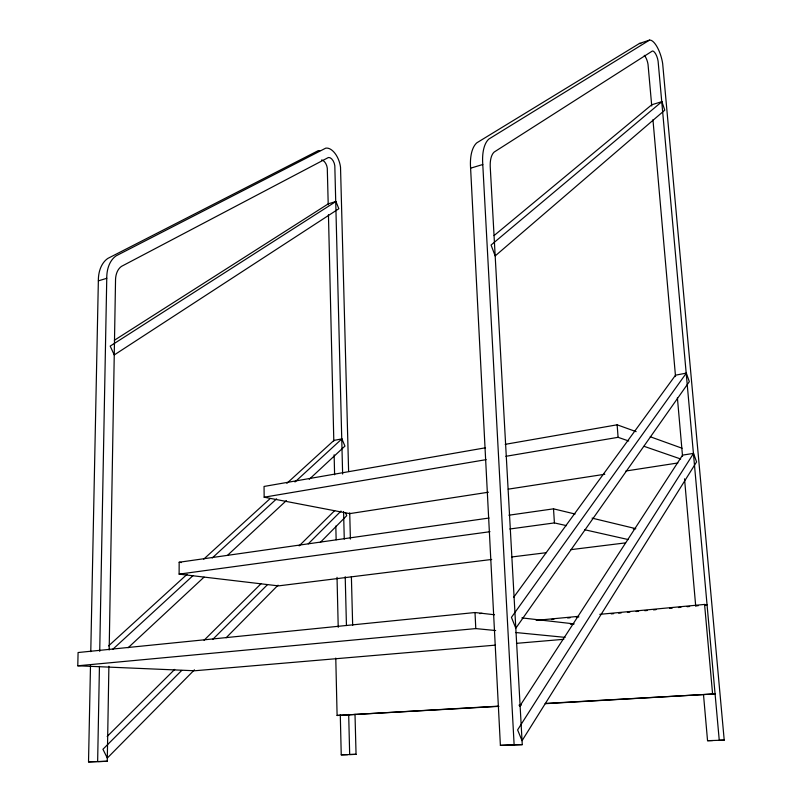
<?xml version="1.0" encoding="UTF-8"?>
<svg xmlns="http://www.w3.org/2000/svg" width="802" height="802" viewBox="0 0 802 802"><rect width="100%" height="100%" fill="white"/><g stroke="black" fill="none" stroke-linecap="round" stroke-linejoin="round"><path stroke-width="1.2" d="M491.706 559.455L278.444 585.881L179.117 574.132L179.167 562.252L489.06 518.032M99.719 651.374L106.806 275.878A32.892 22.406 71.7 0 1 116.21 255.788L325.702 148.169A17.113 9.403 72 0 1 340.519 167.237L348.619 471.506M90.776 651.665L98.405 278.434A32.742 22.466 71.7 0 1 107.859 258.404L318.173 150.686A17.053 9.444 72 0 1 319.968 150.636M98.155 761.629L107.257 761.268L108.892 666.251M109.172 650.001L115.548 279.226A21.052 14.336 71.7 0 1 121.493 266.364L328.389 157.513A7.388 4.06 72 0 1 334.815 165.753L342.634 474.052M99.438 666.392L97.644 761.529L88.521 761.9L90.496 665.439M495.245 645.149L194.696 670.763L77.784 665.79L78.085 652.527L475.015 612.527L494.513 614.763M693.56 453.391L517.611 729.9L522.042 740.707L696.577 461.922L693.56 453.391L682.562 455.125L519.636 706.361M686.342 373.11L511.445 617.36L515.806 628.207L689.319 381.652L686.342 373.11L675.535 375.176L513.561 597.44M194.445 669.83L107.308 758.05L102.937 749.268L181.703 670.462M226.134 637.75L278.073 585.169M320.329 542.393L346.735 515.656L345.411 512.558M212.67 639.475L267.547 584.578M308.259 543.846L341 511.085M107.167 736.457L174.716 669.399M204.049 640.287L260.931 583.816M299.156 545.871L334.705 510.583M128.109 647.765L204.049 577.139M227.838 555.024L286.394 500.568M309.261 479.295L344.94 446.112L341.903 438.884L333.953 440.408L286.845 483.355M112.881 649.219L192.901 575.726M212.209 557.991L276.6 498.854M294.996 481.962L341.903 438.884M108.571 645.901L187.087 574.312M203.708 559.154L270.214 498.513M661.901 101.653L491.065 245.041L495.175 255.928L664.768 110.185L661.901 101.653L651.745 104.771L494.092 235.557M335.928 201.502L110.195 346.103L114.245 354.945L338.845 208.731L335.928 201.502L328.339 203.818L114.355 340.289M639.455 43.468L476.869 142.786A39.258 18.336 74.4 0 0 470.453 165.332L500.388 745.369L522.262 744.637L490.222 166.535A25.263 11.619 74.4 0 1 494.172 152.059L652.407 50.997A8.551 3.058 74.3 0 1 658.091 61.092L719.254 740.236L724.216 740.126L662.652 63.468A19.809 7.078 74.3 0 0 649.54 40.1L639.455 43.468A19.729 7.158 74.2 0 1 640.858 43.639M649.54 40.1L488.909 139.017A39.468 18.145 74.4 0 0 482.624 161.633L514.122 744.817L522.262 744.637M98.365 280.86L106.766 278.314M470.614 168.189L482.784 164.5M485.501 447.787L264.048 486.453L264.159 497.2L349.732 513.621L488.418 492.217M505.18 444.348L617.139 424.809L636.136 431.656M264.159 497.2L486.142 459.646M505.872 456.308L618.091 437.321L628.728 441M508.227 489.16L604.818 474.253M625.871 471.005L677.87 462.975M508.899 515.205L553.52 508.839L575.094 514.032M179.117 574.132L490.002 531.706M509.821 528.999L554.413 522.914L566.523 525.651M633.299 528.979L635.775 528.658L592.087 518.132M511.546 556.999L546.262 552.698M571.064 549.631L625.62 542.864M479.586 613.58L482.072 613.329M536.177 620.367L578.593 616.347M599.796 614.342L704.577 604.437L707.073 604.838L704.577 605.069M542.713 620.337L545.2 620.106M551.425 619.515L553.921 619.284M567.615 617.991L570.102 617.761M576.327 617.169L578.823 616.938M611.194 613.881L613.68 613.64M618.663 613.179L621.159 612.939M627.385 612.357L629.871 612.116M636.096 611.525L638.582 611.294M644.808 610.703L647.304 610.472M653.53 609.881L656.016 609.65M669.71 608.357L672.206 608.127M678.432 607.535L680.918 607.304M687.144 606.713L689.64 606.482M695.865 605.891L698.352 605.66M77.784 665.79L475.786 628.588L495.646 630.542M570.382 624.237L574.112 623.896L521.871 617.901M516.448 643.344L563.846 639.304M335.777 658.081L337.101 715.474L498.022 706.181M545.42 703.444L715.083 693.89L545.18 703.685M498.964 706.351L337.101 715.474M518.954 705.199L521.45 705.058M500.388 745.369L514.122 744.817M340.289 714.833L341.241 754.842L356.058 754.341L355.005 714.291M703.494 694.552L707.544 740.687L724.216 740.126M88.521 761.9L107.257 761.268M341.241 754.842L347.627 754.662M356.058 754.341L349.682 754.512L348.68 714.452M707.544 740.687L712.567 740.577M515.506 632.497L565.139 637.369M179.167 562.252L181.473 562.543M584.698 529.741L628.307 539.576M644.076 446.323L680.697 458.995M650.262 436.759L682.051 448.228M704.577 604.437L712.577 693.79M651.745 105.994L648.026 64.35A8.521 3.088 74.2 0 0 644.267 55.328M652.948 119.719L675.535 376.579M677.399 397.782L682.552 456.388M684.527 478.834L695.705 606.021M617.139 424.809L618.091 437.321M553.52 508.839L554.413 522.914M475.015 612.527L475.786 628.588M349.712 512.809L350.404 539.084M351.386 576.628L352.669 625.44M343.577 511.616L344.269 539.155M345.211 576.718L346.444 625.55M328.218 204.731L327.286 168.189A7.358 4.08 72 0 0 321.622 159.969M328.449 214.735L333.812 441.03M334.133 454.784L334.604 474.784M335.817 526.042L336.148 539.796M337.03 577.31L338.223 627.314"/></g></svg>
